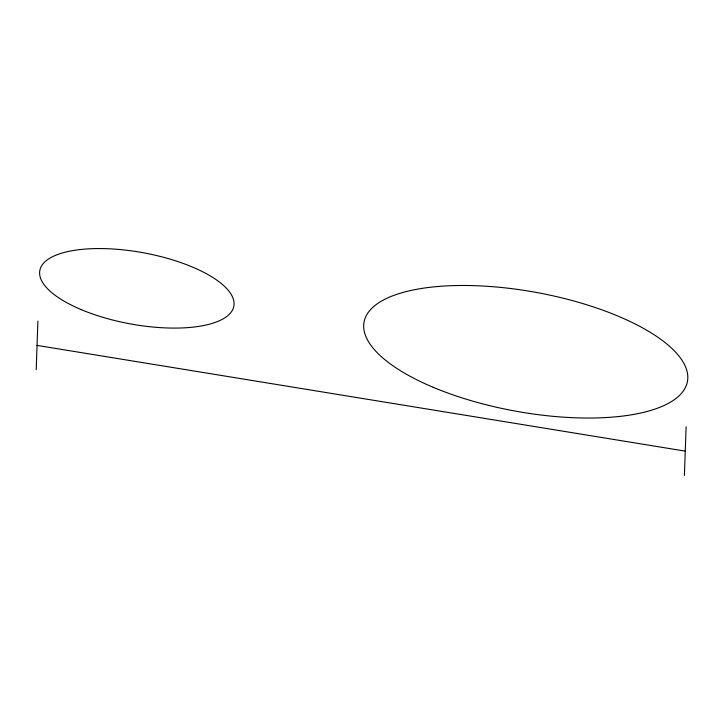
<?xml version="1.0" encoding="UTF-8"?>
<svg xmlns="http://www.w3.org/2000/svg" width="724" height="724" viewBox="0 0 724 724"><rect width="100%" height="100%" fill="white"/><g stroke="black" fill="none" stroke-linecap="round" stroke-linejoin="round"><path stroke-width="1.09" d="M36.2 369.72L37.892 321.094M684.415 475.433L686.108 426.807M37.051 345.402L685.257 451.124M433.16 387.277A164.402 60.255 10.4 0 0 687.239 382.453A164.402 60.255 10.4 0 0 456.844 285.537A164.402 60.255 10.4 0 0 433.16 387.277M81.269 309.637A98.645 36.155 10.4 0 0 233.716 306.741A98.645 36.155 10.4 0 0 95.478 248.594A98.645 36.155 10.4 0 0 81.269 309.637"/></g></svg>
